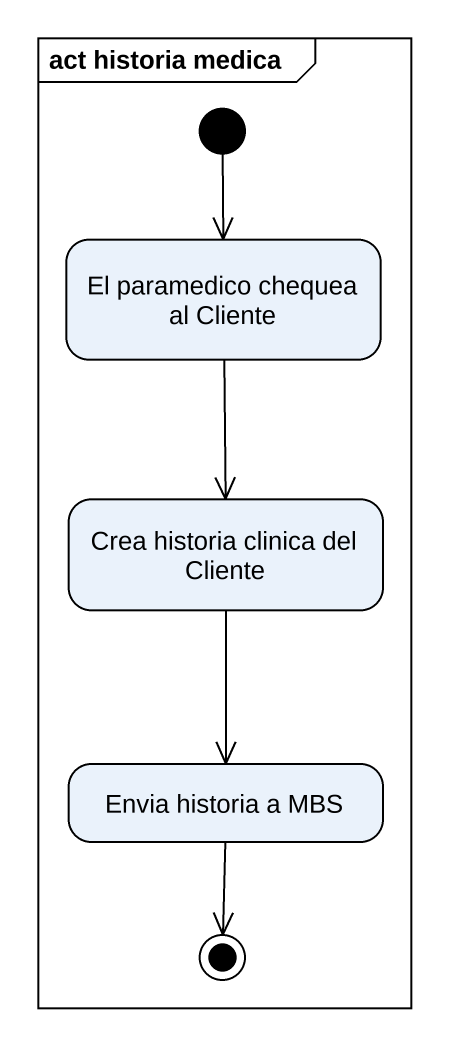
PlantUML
@startuml
mainframe act historia medica
hide empty description
state "El paramedico chequea al Cliente" as El_paramedico_chequea_al
state "Crea historia clinica del Cliente" as Crea_historia_clinica_del
state "Envia historia a MBS" as Envia_historia_a_MBS
[*] --> El_paramedico_chequea_al
El_paramedico_chequea_al --> Crea_historia_clinica_del
Crea_historia_clinica_del --> Envia_historia_a_MBS
Envia_historia_a_MBS --> [*]
@enduml
